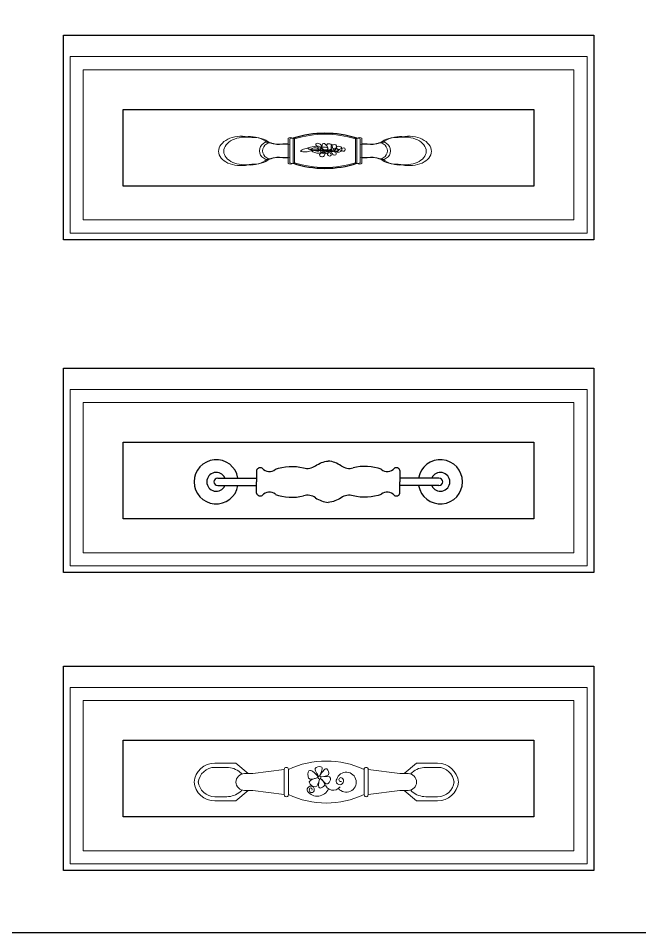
# Model space of a CAD drawing. Header units: millimetres. Extents: x -159343 to -156938, y -78749 to -77939.
# Drawn here: x -158455.2 to -158159.2, y -78748.7 to -78312.9 of the extents above; entities that cross this region are included whole.
import ezdxf

# ---------------------------------------------------------------- set-up
doc = ezdxf.new("R2010")
doc.units = ezdxf.units.MM
doc.header["$LTSCALE"] = 2
doc.header["$MEASUREMENT"] = 0
doc.layers.get('0').update_dxf_attribs({"linetype": 'CONTINUOUS'})
for name, color, linetype, lineweight in [('刀型线', 67, 'CONTINUOUS', 9), ('墙体', 1, 'CONTINUOUS', 53), ('实物线', 7, 'CONTINUOUS', 20), ('标注', 7, 'CONTINUOUS', 25)]:
    doc.layers.add(name, color=color, linetype=linetype, lineweight=lineweight)
for name, color, linetype in [('图层3', 3, 'CONTINUOUS'), ('电器', 8, 'CONTINUOUS'), ('轮廓', 7, 'CONTINUOUS')]:
    doc.layers.add(name, color=color, linetype=linetype)

# ---------------------------------------------------------------- blocks, each defined once
blk = doc.blocks.new('yy')
at = {"color": 3}
for p, q in [((14516.14, -1472.13), (14516.14, -1490.67)), ((14519.73, -1472.13), (14519.73, -1490.67)), ((14512.48, -1490.67), (14517.94, -1490.67)), ((14523.39, -1490.67), (14517.94, -1490.67)), ((14512.48, -1558.95), (14517.94, -1558.95)), ((14516.14, -1577.49), (14516.14, -1558.95)), ((14523.39, -1558.95), (14517.94, -1558.95)), ((14519.73, -1577.49), (14519.73, -1558.95))]:
    blk.add_line(p, q, dxfattribs=at)
for centre, radius, start, end in [((14517.94, -1471.43), 10.53, 279.8033, 260.1967), ((14517.94, -1471.43), 4.49, 293.5336, 246.4664), ((14517.94, -1472.13), 1.79, 0, 180), ((14513.06, -1492.42), 1.84, 108.1545, 211.0561), ((14508.7, -1496.72), 4.36, 318.6159, 50.3854), ((14527.17, -1496.72), 4.36, 129.6146, 221.3841), ((14522.82, -1492.42), 1.84, 328.9439, 71.8455), ((14504.53, -1514.79), 7, 325.9112, 14.9668), ((14531.34, -1514.79), 7, 165.0332, 214.0888), ((14504.53, -1534.82), 7, 345.0332, 34.0888), ((14531.34, -1534.82), 7, 145.9112, 194.9668), ((14508.7, -1552.9), 4.36, 309.6146, 41.3841), ((14527.17, -1552.9), 4.36, 138.6159, 230.3854), ((14513.06, -1557.2), 1.84, 148.9439, 251.8455), ((14522.82, -1557.2), 1.84, 288.1545, 31.0561), ((14517.94, -1578.19), 10.53, 99.8033, 80.1967), ((14517.94, -1578.19), 4.49, 113.5336, 66.4664), ((14517.94, -1577.49), 1.79, 180, 0)]:
    blk.add_arc(centre, radius, start, end, dxfattribs=at)
for centre, major_axis, ratio, start_param, end_param in [((14517.94, -1507.32), (0, 13.16), 0.559687, 0.944233, 2.016396), ((14517.8, -1524.81), (4.38, 10.32), 0.850632, 1.329092, 1.917518), ((14518.07, -1524.81), (4.38, 10.32), 0.850632, 4.470685, 5.05911), ((14517.94, -1542.3), (0, 13.16), 0.559687, 4.085825, 5.157989)]:
    blk.add_ellipse(centre, major_axis=major_axis, ratio=ratio, start_param=start_param, end_param=end_param, dxfattribs=at)
at = {"color": 3, "extrusion": (0, 0, -1)}
for centre, major_axis, ratio, start_param, end_param in [((14517.94, -1507.32), (0, 13.16), 0.559687, 0.944233, 2.016396), ((14518.07, -1524.81), (-4.38, 10.32), 0.850632, 1.329092, 1.917518), ((14517.8, -1524.81), (-4.38, 10.32), 0.850632, 4.470685, 5.05911), ((14517.94, -1542.3), (0, 13.16), 0.559687, 4.085825, 5.157989)]:
    blk.add_ellipse(centre, major_axis=major_axis, ratio=ratio, start_param=start_param, end_param=end_param, dxfattribs=at)
blk = doc.blocks.new('A$C32AB77BA')
at = {"layer": '墙体', "color": 0, "lineweight": 13}
for p, q in [((41.44, 3), (41.44, 17.89)), ((42.49, 3.37), (42.49, 17.52)), ((44.44, 3), (44.44, 17.89)), ((45.34, 3.37), (45.34, 17.52)), ((81.54, 3.37), (81.54, 17.52)), ((82.44, 3), (82.44, 17.89)), ((84.39, 3.37), (84.39, 17.52)), ((85.44, 3), (85.44, 17.89)), ((41.44, 14.76), (34.89, 14.45)), ((42.49, 14.49), (36.27, 14.2)), ((84.39, 14.49), (90.6, 14.2)), ((85.44, 14.76), (91.98, 14.45)), ((41.44, 6.13), (34.89, 6.45)), ((42.49, 6.4), (36.27, 6.7)), ((84.39, 6.4), (90.6, 6.7)), ((85.44, 6.13), (91.98, 6.45))]:
    blk.add_line(p, q, dxfattribs=at)
for centre, radius, start, end in [((18.91, 2.36), 16.56, 53.0201, 94.4598), ((21.16, 2.71), 15.69, 53.2422, 94.7326), ((42.94, 15.73), 2.63, 55.2169, 124.7831), ((43.91, 15.47), 2.5, 55.2169, 124.7831), ((82.96, 15.47), 2.5, 55.2169, 124.7831), ((83.94, 15.73), 2.63, 55.2169, 124.7831), ((105.72, 2.71), 15.69, 85.2674, 126.7578), ((107.96, 2.36), 16.56, 85.5402, 126.9799), ((29.51, 10.45), 5.14, 119.59, 240.41), ((31.07, 10.45), 4.8, 118.9979, 241.0021), ((28.87, 12.59), 3, 72.3563, 129.1222), ((30.55, 12.43), 2.85, 72.3563, 129.1222), ((44.03, 60.26), 47.03, 252.3563, 254.8783), ((44.95, 57.72), 44.68, 252.3563, 254.8783), ((34.89, 26.45), 12, 254.8783, 270), ((36.27, 25.6), 11.4, 254.8783, 270), ((90.6, 25.6), 11.4, 270, 285.1217), ((91.98, 26.45), 12, 270, 285.1217), ((81.92, 57.72), 44.68, 285.1217, 287.6437), ((82.84, 60.26), 47.03, 285.1217, 287.6437), ((96.33, 12.43), 2.85, 50.8778, 107.6437), ((98, 12.59), 3, 50.8778, 107.6437), ((95.8, 10.45), 4.8, 298.9979, 61.0021), ((97.36, 10.45), 5.14, 299.59, 60.41), ((21.16, 18.18), 15.69, 265.2674, 306.7578), ((28.87, 8.31), 3, 230.8778, 287.6437), ((30.55, 8.46), 2.85, 230.8778, 287.6437), ((44.03, -39.37), 47.03, 105.1217, 107.6437), ((44.95, -36.83), 44.68, 105.1217, 107.6437), ((34.89, -5.55), 12, 90, 105.1217), ((36.27, -4.7), 11.4, 90, 105.1217), ((90.6, -4.7), 11.4, 74.8783, 90), ((91.98, -5.55), 12, 74.8783, 90), ((81.92, -36.83), 44.68, 72.3563, 74.8783), ((82.84, -39.37), 47.03, 72.3563, 74.8783), ((96.33, 8.46), 2.85, 252.3563, 309.1222), ((105.72, 18.18), 15.69, 233.2422, 274.7326), ((98, 8.31), 3, 252.3563, 309.1222), ((18.91, 18.53), 16.56, 265.5402, 306.9799), ((42.94, 5.16), 2.63, 235.2169, 304.7831), ((43.91, 5.42), 2.5, 235.2169, 304.7831), ((82.96, 5.42), 2.5, 235.2169, 304.7831), ((83.94, 5.16), 2.63, 235.2169, 304.7831), ((107.96, 18.53), 16.56, 233.0201, 274.4598)]:
    blk.add_arc(centre, radius, start, end, dxfattribs=at)
for centre, major_axis, ratio, start_param, end_param in [((15.37, 8.81), (15.3, -2.54), 0.663724, 1.533859, 3.199513), ((17.69, 8.81), (14.49, -2.52), 0.664276, 1.536354, 3.202008), ((108.98, 12.18), (14.73, -1.9), 0.660828, 4.663818, 6.330702), ((111.29, 12.18), (15.54, -1.88), 0.66021, 4.66127, 6.328153)]:
    blk.add_ellipse(centre, major_axis=major_axis, ratio=ratio, start_param=start_param, end_param=end_param, dxfattribs=at)
at = {"layer": '墙体', "color": 0, "lineweight": 13, "extrusion": (0, 0, -1)}
for centre, major_axis, ratio, start_param, end_param in [((109.18, 8.81), (-14.49, -2.52), 0.664276, 1.536354, 3.202008), ((111.5, 8.81), (-15.3, -2.54), 0.663724, 1.533859, 3.199513), ((15.58, 12.18), (-15.54, -1.88), 0.66021, 4.66127, 6.328153), ((17.89, 12.18), (-14.73, -1.9), 0.660828, 4.663818, 6.330702)]:
    blk.add_ellipse(centre, major_axis=major_axis, ratio=ratio, start_param=start_param, end_param=end_param, dxfattribs=at)
at = {"layer": '电器', "color": 0}
for centre, start, end in [((63.44, -40.77), 72.0547, 107.9453), ((63.44, 61.67), 252.0547, 287.9453)]:
    blk.add_arc(centre, 61.67, start, end, dxfattribs=at)
at = {"layer": '电器', "color": 0, "lineweight": 0}
for centre, start, end in [((63.44, -38.53), 72.1035, 107.8965), ((63.44, 59.42), 252.1035, 287.8965)]:
    blk.add_arc(centre, 58.9, start, end, dxfattribs=at)
at = {"layer": '电器', "color": 190, "lineweight": 0}
blk.add_open_spline([(64.3, 9.83), (62.74, 10.21), (59.31, 11.05), (65.83, 13.38), (67.06, 7.09), (59.75, 8.92), (64.89, 10.9), (67.24, 12.93), (73.89, 9.47), (68.19, 8.03), (65.88, 11.62), (70.64, 10.13), (74.87, 8.87), (69.83, 7.84), (66.82, 7.22), (64.22, 10.08), (61.79, 11.57), (58.72, 8.71), (62.04, 10.53), (57.87, 11.37), (53.55, 10.06), (59.49, 8.06), (56.98, 12.11), (52.88, 11.01), (53.68, 7.35), (58.09, 7.98), (54.6, 10.11), (51.3, 11.47), (51.64, 7.89), (55.64, 10.46), (59.09, 9.91), (62.96, 10.44), (66.1, 10.48), (68.75, 9.98), (71.57, 10.3), (73.81, 11.23), (79.88, 11.05), (74.34, 8.5), (70.26, 10.49), (64.1, 9.36), (59.8, 10.42), (56.5, 11.38), (57.15, 13.88), (60.12, 12.09), (59.04, 9.6), (61.93, 10.76), (59.91, 11.78), (59.63, 13.17), (60.92, 13.89), (62.67, 12.67), (60.38, 10.76), (63.75, 9.99), (63.28, 12.07), (63.81, 13.66), (65.82, 14.37), (67.34, 12.42), (64.66, 11.45), (62.55, 11.39), (60, 9.84), (57.04, 10.08), (56.36, 8.12), (56.76, 6.59), (58.26, 6.88), (59.72, 6.68), (59.94, 7.96), (59.64, 8.83), (58.65, 8.82), (59.38, 7.28), (60.02, 6.3), (61.18, 6.11), (62.88, 6.58), (61.51, 9.2), (62.39, 7.41), (62.96, 6.67), (64.42, 5.76), (65.42, 7), (64.95, 9.62), (65.94, 5.59), (70.21, 5.93), (67.19, 9.26), (65.11, 9.07), (64.2, 9.82), (64.01, 9.97)], degree=3, knots=[0, 0, 0, 0, 5.06455, 11.151948, 16.105275, 22.595288, 25.978574, 33.835117, 39.921244, 45.972362, 48.18819, 55.534441, 58.910757, 63.116802, 70.432933, 74.206993, 79.859018, 82.52762, 84.618626, 89.107251, 93.388532, 98.230273, 101.30832, 107.43999, 110.453104, 114.671226, 118.445253, 123.58747, 125.593341, 130.114976, 137.704683, 143.706849, 147.475801, 152.152481, 156.167526, 159.823689, 165.185799, 169.063005, 175.085671, 186.837769, 194.968162, 197.858072, 199.470781, 203.958793, 205.730845, 208.118284, 210.822943, 212.170394, 213.957426, 216.173721, 218.975923, 221.933607, 223.939529, 226.532533, 229.49031, 231.70608, 234.596018, 238.9004, 242.481667, 248.089782, 249.490848, 251.592508, 253.820584, 255.607956, 257.434678, 258.726603, 258.948277, 261.643143, 262.751019, 264.794968, 266.581917, 269.322024, 270.312828, 273.150497, 274.83871, 276.881678, 279.096794, 282.669333, 286.6661, 291.097656, 295.303792, 296.411956, 296.411956, 296.411956, 296.411956], dxfattribs=at)
blk = doc.blocks.new('uyui')
at = {"color": 2, "lineweight": 5}
for p, q in [((-152651.09, -81323.11), (-152651.09, -81333.11)), ((-152649.09, -81323.11), (-152649.09, -81328.69)), ((-152635.09, -81323.11), (-152635.09, -81328.69)), ((-152633.09, -81323.11), (-152633.09, -81333.11)), ((-152651.09, -81333.11), (-152646.09, -81338.98)), ((-152633.09, -81333.11), (-152638.09, -81338.98)), ((-152646.7, -81335.18), (-152646.09, -81335.9)), ((-152651.09, -81419.11), (-152646.09, -81413.25)), ((-152633.09, -81419.11), (-152638.09, -81413.25)), ((-152651.09, -81429.11), (-152651.09, -81419.11)), ((-152637.48, -81417.05), (-152638.09, -81416.33)), ((-152633.09, -81429.11), (-152633.09, -81419.11)), ((-152649.09, -81429.11), (-152649.09, -81423.53)), ((-152635.09, -81429.11), (-152635.09, -81423.53))]:
    blk.add_line(p, q, dxfattribs=at)
for centre, radius, start, end in [((-152641.09, -81323.11), 10, 95.7392, 180), ((-152641.09, -81323.11), 8, 95.7392, 180), ((-152643.09, -81323.11), 8, 0, 84.2608), ((-152643.09, -81323.11), 10, 0, 84.2608), ((-152639.09, -81328.69), 10, 180, 220.4357), ((-152645.09, -81328.69), 10, 319.5643, 0), ((-152639.09, -81423.53), 10, 139.5643, 180), ((-152645.09, -81423.53), 10, 0, 40.4357), ((-152641.09, -81429.11), 10, 180, 264.2608), ((-152641.09, -81429.11), 8, 180, 264.2608), ((-152643.09, -81429.11), 8, 275.7392, 0), ((-152643.09, -81429.11), 10, 275.7392, 0)]:
    blk.add_arc(centre, radius, start, end, dxfattribs=at)
at = {"layer": '实物线', "ltscale": 0.6}
for p, q in [((-152642.09, -81333.11), (-152642.09, -81333.11)), ((-152646.09, -81337.11), (-152646.09, -81341.11)), ((-152637.48, -81335.18), (-152638.09, -81335.9)), ((-152638.09, -81337.11), (-152638.09, -81341.11)), ((-152648.09, -81356.11), (-152646.09, -81341.11)), ((-152638.09, -81341.11), (-152636.09, -81356.11)), ((-152648.09, -81356.11), (-152648.09, -81356.11)), ((-152636.09, -81356.11), (-152648.09, -81356.11)), ((-152636.09, -81358.11), (-152648.09, -81358.11)), ((-152636.09, -81394.11), (-152648.09, -81394.11)), ((-152646.09, -81411.11), (-152648.09, -81396.11)), ((-152636.09, -81396.11), (-152648.09, -81396.11)), ((-152638.09, -81411.11), (-152636.09, -81396.11)), ((-152646.09, -81415.11), (-152646.09, -81411.11)), ((-152638.09, -81415.11), (-152638.09, -81411.11)), ((-152646.7, -81417.05), (-152646.09, -81416.33)), ((-152642.09, -81419.11), (-152642.09, -81419.11))]:
    blk.add_line(p, q, dxfattribs=at)
at = {"layer": '实物线', "color": 1, "ltscale": 0.6}
blk.add_circle((-152644.21, -81379.37), 0.69, dxfattribs=at)
at = {"layer": '实物线', "ltscale": 0.6}
for centre, radius, start, end in [((-152642.09, -81337.11), 4, 90, 180), ((-152642.09, -81337.11), 4, 0, 90), ((-152609.59, -81376.11), 42.5, 154.9424, 205.0576), ((-152648.09, -81357.11), 1, 90, 270), ((-152636.09, -81357.11), 1, 270, 90), ((-152674.59, -81376.11), 42.5, 334.9424, 25.0576), ((-152648.09, -81395.11), 1, 90, 270), ((-152636.09, -81395.11), 1, 270, 90), ((-152642.09, -81415.11), 4, 180, 270), ((-152642.09, -81415.11), 4, 270, 0)]:
    blk.add_arc(centre, radius, start, end, dxfattribs=at)
at = {"layer": '实物线', "color": 1, "ltscale": 0.6}
for centre, radius, start, end in [((-152642.02, -81366.6), 4.77, 308.7867, 251.8294), ((-152642.58, -81369.65), 1.75, 237.8756, 128.0546), ((-152643.23, -81369.11), 0.946, 117.2295, 20.0766), ((-152642.37, -81372.81), 4.17, 284.9329, 51.5184), ((-152641.19, -81380.4), 5.83, 307.0847, 66.4875), ((-152638.42, -81383.52), 1.71, 51.2087, 296.112), ((-152638.59, -81383.52), 0.668, 48.4995, 214.2591), ((-152638.28, -81383.01), 1.24, 225.5761, 41.8609), ((-152639.14, -81383.9), 1.45519e-11, 64.5872, 243.4349)]:
    blk.add_arc(centre, radius, start, end, dxfattribs=at)
for points in [[(-152644.9, -81379.27), (-152647.9, -81377.14), (-152648.43, -81376.43), (-152646.39, -81374.83), (-152644.51, -81378.74)], [(-152644.51, -81378.74), (-152643.86, -81374.12), (-152641.32, -81375.14), (-152643.82, -81378.8)], [(-152643.82, -81378.8), (-152640.43, -81376.96), (-152639.23, -81379.05), (-152643.52, -81379.37)], [(-152644.21, -81380.06), (-152643.99, -81384.52), (-152647.41, -81384.35), (-152644.58, -81379.95)], [(-152643.52, -81379.37), (-152639.86, -81381.41), (-152641.72, -81384.17), (-152644.21, -81380.06)]]:
    blk.add_spline(points, degree=3, dxfattribs=at)
at = {"layer": '实物线', "color": 1, "ltscale": 0.6, "start_tangent": (0.340703, -0.940171)}
blk.add_spline([(-152644.74, -81379.81), (-152646.21, -81380.57), (-152648.48, -81381.41), (-152649.37, -81378.65), (-152644.9, -81379.27)], degree=3, dxfattribs=at)

msp = doc.modelspace()

# ---------------------------------------------------------------- linework, layer by layer
at = {"color": 0}
for p, q in [((-158433.67, -78418.48), (-158433.67, -78321.04)), ((-158181.13, -78321.04), (-158181.13, -78418.48)), ((-158405.19, -78392.88), (-158405.19, -78356.42)), ((-158209.6, -78356.42), (-158209.6, -78392.88)), ((-158209.6, -78392.88), (-158405.19, -78392.88)), ((-158181.13, -78418.48), (-158433.67, -78418.48)), ((-158433.67, -78577.06), (-158433.67, -78479.62)), ((-158181.13, -78479.62), (-158181.13, -78577.06)), ((-158405.19, -78551.46), (-158405.19, -78515)), ((-158209.6, -78515), (-158209.6, -78551.46)), ((-158209.6, -78551.46), (-158405.19, -78551.46)), ((-158181.13, -78577.06), (-158433.67, -78577.06)), ((-158433.67, -78719.06), (-158433.67, -78621.62)), ((-158181.13, -78621.62), (-158181.13, -78719.06)), ((-158405.19, -78693.46), (-158405.19, -78657)), ((-158209.6, -78657), (-158209.6, -78693.46)), ((-158209.6, -78693.46), (-158405.19, -78693.46)), ((-158181.13, -78719.06), (-158433.67, -78719.06))]:
    msp.add_line(p, q, dxfattribs=at)
at = {"layer": '刀型线', "color": 0}
for p, q in [((-158430.52, -78415.33), (-158430.52, -78331.17)), ((-158430.52, -78331.17), (-158184.28, -78331.17)), ((-158184.28, -78331.17), (-158184.28, -78415.33)), ((-158424.22, -78409.03), (-158424.22, -78337.47)), ((-158424.22, -78337.47), (-158190.58, -78337.47)), ((-158190.58, -78337.47), (-158190.58, -78409.03)), ((-158190.58, -78409.03), (-158424.22, -78409.03)), ((-158184.28, -78415.33), (-158430.52, -78415.33)), ((-158430.52, -78573.91), (-158430.52, -78489.75)), ((-158430.52, -78489.75), (-158184.28, -78489.75)), ((-158184.28, -78489.75), (-158184.28, -78573.91)), ((-158424.22, -78567.61), (-158424.22, -78496.05)), ((-158424.22, -78496.05), (-158190.58, -78496.05)), ((-158190.58, -78496.05), (-158190.58, -78567.61)), ((-158190.58, -78567.61), (-158424.22, -78567.61)), ((-158184.28, -78573.91), (-158430.52, -78573.91)), ((-158430.52, -78715.91), (-158430.52, -78631.75)), ((-158430.52, -78631.75), (-158184.28, -78631.75)), ((-158184.28, -78631.75), (-158184.28, -78715.91)), ((-158424.22, -78709.61), (-158424.22, -78638.05)), ((-158424.22, -78638.05), (-158190.58, -78638.05)), ((-158190.58, -78638.05), (-158190.58, -78709.61)), ((-158190.58, -78709.61), (-158424.22, -78709.61)), ((-158184.28, -78715.91), (-158430.52, -78715.91))]:
    msp.add_line(p, q, dxfattribs=at)
at = {"layer": '图层3', "color": 0}
for p, q in [((-158405.19, -78356.42), (-158209.6, -78356.42)), ((-158405.19, -78515), (-158209.6, -78515)), ((-158405.19, -78657), (-158209.6, -78657))]:
    msp.add_line(p, q, dxfattribs=at)
at = {"layer": '标注', "color": 0}
for p, q in [((-158433.67, -78321.04), (-158181.13, -78321.04)), ((-158433.67, -78479.62), (-158181.13, -78479.62)), ((-158433.67, -78621.62), (-158181.13, -78621.62))]:
    msp.add_line(p, q, dxfattribs=at)
at = {"layer": '标注', "color": 7}
msp.add_lwpolyline([(-159342.95, -77938.6), (-156937.6, -77938.6), (-156937.6, -78748.67), (-159342.95, -78748.67)], close=True, dxfattribs=at)

# ---------------------------------------------------------------- block references
at = {"layer": '图层3', "color": 0, "rotation": 270}
msp.add_blockref('yy', (-156782.72, -64015.88), dxfattribs=at)
at = {"layer": '标注', "color": 0, "rotation": 270}
msp.add_blockref('uyui', (-76932.39, -231318.96), dxfattribs=at)
at = {"layer": '轮廓', "color": 0, "linetype": 'ByBlock', "lineweight": 0, "xscale": 0.7999999999883585, "yscale": 0.7999999999883585, "zscale": 0.8, "rotation": 180}
msp.add_blockref('A$C32AB77BA', (-158258.35, -78367.73), dxfattribs=at)

doc.saveas('drawing.dxf')
